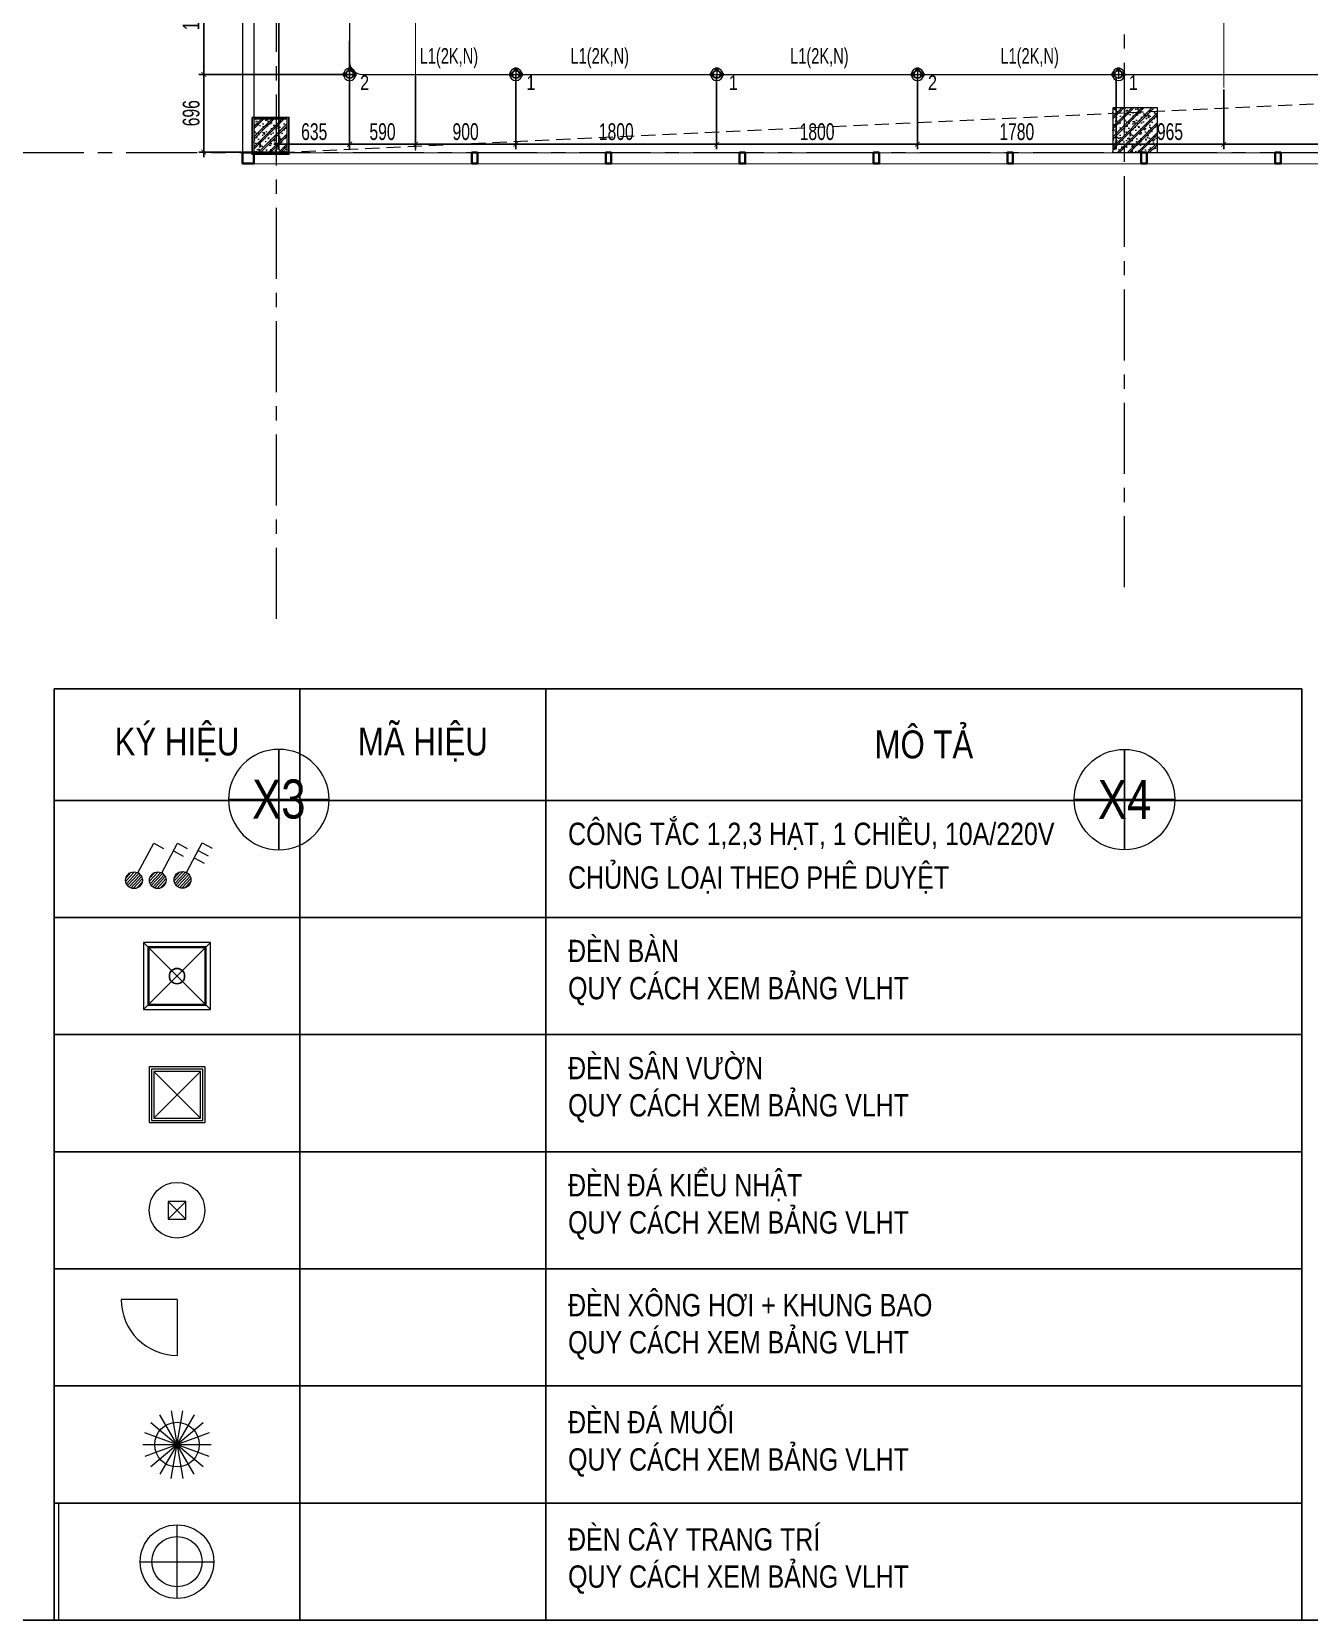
# Model space of a CAD drawing. Header units: millimetres. Extents: x -343543 to 400519, y -115663 to 104219.
# Drawn here: x -84261 to -72811, y -63156 to -48918 of the extents above; entities that cross this region are included whole.
import ezdxf
from ezdxf.enums import TextEntityAlignment as Align
from ezdxf.xclip import XClip

# ---------------------------------------------------------------- set-up
doc = ezdxf.new("R2010")
doc.units = ezdxf.units.MM
doc.header["$XCLIPFRAME"] = 0
for name, pattern in [("$0$02'TUONG Xay$0$HIDDEN", [0.375, 0.25, -0.125]), ('XREF MAT BANG TUONG XAY$0$01.Xref _MB T2-Mai$0$$0$HIDDEN', [9.525, 6.35, -3.175]), ('XREF MAT BANG TUONG XAY$0$CENTER', [50.8, 31.75, -6.35, 6.35, -6.35])]:
    doc.linetypes.add(name, pattern=pattern)
doc.layers.get('0').update_dxf_attribs({"color": 231, "lineweight": 0})
doc.layers.get('DefPoints').update_dxf_attribs({"color": 191})
for name, color, linetype in [('0-----E-Lighting', 2, 'Continuous'), ('A-TEXT', 255, 'Continuous'), ('INNO-GIOTHAI', 20, 'Continuous'), ('XREF MAT BANG TUONG XAY$0$A-FNSH', 8, 'Continuous'), ('ống ghen', 6, 'Continuous')]:
    doc.layers.add(name, color=color, linetype=linetype)
for name, color, linetype, lineweight in [('03. Xref_KyHieuChieuSang$0$1-INNO-E-Lighting', 3, 'Continuous', 5), ('A-PATT', 252, 'Continuous', 9), ('A-SYMBOLS', 10, 'Continuous', 13), ('fix lighting', 2, 'Continuous', 5), ('ICC-Text', 3, 'Continuous', 25), ('SME-E-COND-LTG', 51, 'Continuous', 18), ('SME-E-LTG-DIM', 55, 'Continuous', 18), ('SME-E-LTG-NOTE', 54, 'Continuous', 18), ('TEXT DIEN', 3, 'Continuous', 18), ('XREF MAT BANG TUONG XAY$0$00.xref_IKIGAI_Truc$0$A-SYMBOLS', 8, 'Continuous', 13), ('XREF MAT BANG TUONG XAY$0$01.Xref _MB T2-Mai$0$$0$A-DOOR', 8, 'Continuous', 9), ('XREF MAT BANG TUONG XAY$0$01.Xref _MB T2-Mai$0$$0$A-HIDD', 8, 'XREF MAT BANG TUONG XAY$0$01.Xref _MB T2-Mai$0$$0$HIDDEN', 9), ('XREF MAT BANG TUONG XAY$0$01.Xref _MB T2-Mai$0$$0$A-WALL', 8, 'Continuous', 35), ('XREF MAT BANG TUONG XAY$0$A-GRID', 8, 'XREF MAT BANG TUONG XAY$0$CENTER', 15), ('XREF MAT BANG TUONG XAY$0$xref_IKIGAI_Cot$0$A-FNSH', 8, 'Continuous', 9), ('XREF MAT BANG TUONG XAY$0$xref_IKIGAI_Cot$0$A-PATT', 8, 'Continuous', 5)]:
    doc.layers.add(name, color=color, linetype=linetype, lineweight=lineweight)
doc.layers.add('fix lightting red', color=1, linetype='Continuous', lineweight=5, true_color=0xff0000)
doc.styles.add('Arial', font='arial.ttf', dxfattribs={"width": 0.8})
doc.styles.add('ROMANS1', font='vntimeh.shx', dxfattribs={"width": 0.8, "bigfont": 'bigfont.shx'})
doc.styles.add('SM-DIMTEXT', font='SME.shx', dxfattribs={"width": 0.7})
doc.styles.add('SME-TEXT', font='sme.shx', dxfattribs={"width": 0.7})
doc.styles.add('VTK_Arial', font='arial.ttf', dxfattribs={"width": 0.8})
doc.styles.add('XREF MAT BANG TUONG XAY$0$00.xref_IKIGAI_Truc$0$VTK_Arial_3.5 mm', font='arial.ttf', dxfattribs={"width": 0.8, "height": 3.5})
doc.dimstyles.new('SDIM-75', dxfattribs={"dimscale": 75, "dimtxt": 2, "dimasz": 0.6, "dimexe": 0.6, "dimexo": 0.2, "dimgap": 0.5, "dimtad": 1, "dimdec": 0, "dimzin": 12, "dimtxsty": 'SM-DIMTEXT', "dimblk": 'ARCHTICK', "dimcen": 0.12, "dimdle": 0.6, "dimclrd": 7, "dimclre": 8, "dimadec": 0, "dimazin": 3, "dimtfac": 2, "dimtdec": 0, "dimtix": 1, "dimtmove": 1, "dimatfit": 3, "dimfxl": 1, "dimtzin": 0, "dimarcsym": 1})

# ---------------------------------------------------------------- blocks, each defined once
blk = doc.blocks.new('*U131')
at = {"color": 8}
blk.add_circle((0, 0), 4.5, dxfattribs=at)
at = {"layer": 'DefPoints', "color": 8}
for p, q in [((0, 4.5), (0, -4.5)), ((-4.5, 0), (4.5, 0))]:
    blk.add_line(p, q, dxfattribs=at)
at = {"color": 8, "style": 'XREF MAT BANG TUONG XAY$0$00.xref_IKIGAI_Truc$0$VTK_Arial_3.5 mm', "width": 0.8}
blk.add_attdef('X12', text='', height=3.5, dxfattribs=at).set_placement((0, 0), align=Align.MIDDLE_CENTER)
blk = doc.blocks.new('XREF MAT BANG TUONG XAY$0$xref_IKIGAI_Cot')
at = {"layer": 'XREF MAT BANG TUONG XAY$0$xref_IKIGAI_Cot$0$A-PATT'}
h = blk.add_hatch(dxfattribs=at)
h.set_pattern_fill('BT-01', color=8, scale=15, pattern_type=2)
h.set_pattern_definition([(50, (16275, -49820), (107.59, -9.413), [11.25, -123.75]), (355, (16275, -49820), (-20.813, 112.83), [9, -99]), (100.45, (16283.97, -49820.78), (86.776, 103.416), [9.56, -105.17]), (46.184, (16275, -49790), (160.086, -24.83), [16.875, -185.625]), (96.636, (16288.34, -49792.07), (140.2, 146.12), [14.34, -157.757]), (351.184, (16275, -49790), (140.2, 146.12), [13.5, -148.5]), (21, (16290, -49797.5), (89.536, -60.393), [11.25, -123.75]), (326, (16290, -49797.5), (36.497, 108.773), [9, -99]), (71.45, (16297.46, -49802.53), (126.033, 48.38), [9.56, -105.17]), (37.5, (16275, -49819.998), (1.824, 49.934), [0, -97.8, 0, -100.5, 0, -99.375]), (7.5, (16275, -49820), (39.46, 59.162), [0, -57.3, 0, -95.55, 0, -37.875]), (327.5, (16241.55, -49819.998), (80.0734, -3.383), [0, -37.5, 0, -117, 0, -155.25]), (317.5, (16226.55, -49820), (87.478, 15.016), [0, -48.75, 0, -77.7, 0, -110.25]), (45, (16275, -49820), (-45.078, 45.078), []), (45, (16275, -49801.62), (-45.078, 45.078), [])])
h.paths.add_polyline_path([(16095, -50000), (16495, -50000), (16495, -49600), (16095, -49600)])
h = blk.add_hatch(dxfattribs=at)
h.set_pattern_fill('BT-01', color=8, scale=15, pattern_type=2)
h.set_pattern_definition([(50, (8475, -49920), (107.59, -9.413), [11.25, -123.75]), (355, (8475, -49920), (-20.813, 112.83), [9, -99]), (100.45, (8483.97, -49920.78), (86.776, 103.416), [9.56, -105.17]), (46.184, (8475, -49890), (160.086, -24.83), [16.875, -185.625]), (96.636, (8488.34, -49892.07), (140.2, 146.12), [14.34, -157.757]), (351.184, (8475, -49890), (140.2, 146.12), [13.5, -148.5]), (21, (8490, -49897.5), (89.536, -60.393), [11.25, -123.75]), (326, (8490, -49897.5), (36.497, 108.773), [9, -99]), (71.45, (8497.46, -49902.53), (126.033, 48.38), [9.56, -105.17]), (37.5, (8475, -49919.998), (1.824, 49.934), [0, -97.8, 0, -100.5, 0, -99.375]), (7.5, (8475, -49920), (39.46, 59.162), [0, -57.3, 0, -95.55, 0, -37.875]), (327.5, (8441.55, -49919.998), (80.0734, -3.383), [0, -37.5, 0, -117, 0, -155.25]), (317.5, (8426.55, -49920), (87.478, 15.016), [0, -48.75, 0, -77.7, 0, -110.25]), (45, (8475, -49920), (-45.078, 45.078), []), (45, (8475, -49901.62), (-45.078, 45.078), [])])
h.paths.add_polyline_path([(8395, -50000), (8695, -50000), (8695, -49700), (8395, -49700)])
at = {"layer": 'XREF MAT BANG TUONG XAY$0$A-GRID', "color": 8, "ltscale": 20}
for points in [[(8600, -54179.1), (8600, -27075.6)], [(16200, -53895), (16200, -27358.3)], [(-2907.5, -50000), (42750, -50000)]]:
    blk.add_lwpolyline(points, dxfattribs=at)
at = {"layer": 'XREF MAT BANG TUONG XAY$0$xref_IKIGAI_Cot$0$A-FNSH', "color": 8}
blk.add_lwpolyline([(16095, -50000), (16495, -50000), (16495, -49600), (16095, -49600)], close=True, dxfattribs=at)
at = {"layer": 'XREF MAT BANG TUONG XAY$0$xref_IKIGAI_Cot$0$A-FNSH', "color": 8, "elevation": 0}
blk.add_lwpolyline([(8395, -50000), (8695, -50000), (8695, -49700), (8395, -49700)], close=True, dxfattribs=at)
at = {"layer": 'XREF MAT BANG TUONG XAY$0$00.xref_IKIGAI_Truc$0$A-SYMBOLS', "color": 8}
ref = blk.add_blockref('*U131', (8620.2, -55800), dxfattribs=dict(at, xscale=-100, yscale=100, zscale=100, rotation=180))
ref.add_attrib('X12', 'X3', dxfattribs={"layer": '0', "height": 350, "style": 'XREF MAT BANG TUONG XAY$0$00.xref_IKIGAI_Truc$0$VTK_Arial_3.5 mm', "width": 0.8}).set_placement((8620.2, -55795.2), align=Align.MIDDLE_CENTER)
ref = blk.add_blockref('*U131', (16200, -55800), dxfattribs=dict(at, xscale=100, yscale=100, zscale=100))
ref.add_attrib('X12', 'X4', dxfattribs={"layer": '0', "height": 350, "style": 'XREF MAT BANG TUONG XAY$0$00.xref_IKIGAI_Truc$0$VTK_Arial_3.5 mm', "width": 0.8}).set_placement((16200, -55800), align=Align.MIDDLE_CENTER)
blk = doc.blocks.new('01.Xref _MB T1')
at = {"color": 8}
blk.add_lwpolyline([(-4979.15314, -63156.18578), (44420.84686, -63156.18578), (44420.84686, -23156.18578), (-4979.15314, -23156.18578)], close=True, dxfattribs=at)
at = {"layer": 'XREF MAT BANG TUONG XAY$0$01.Xref _MB T2-Mai$0$$0$A-DOOR', "color": 8, "transparency": 33554687}
for points in [[(8295.01198, -48650.00008), (8295.00891, -50103.00029), (19999.98966, -50099.99992)], [(8395.00918, -48699.99987), (8395.00891, -50003.00029), (19999.98966, -49999.99992)]]:
    blk.add_lwpolyline(points, dxfattribs=at)
at = {"layer": 'XREF MAT BANG TUONG XAY$0$01.Xref _MB T2-Mai$0$$0$A-HIDD', "color": 8, "ltscale": 20}
blk.add_lwpolyline([(8633.32078, -49999.99995), (28100.18118, -49083.66006), (31366.67167, -46045.00084)], dxfattribs=at)
at = {"layer": 'XREF MAT BANG TUONG XAY$0$01.Xref _MB T2-Mai$0$$0$A-WALL', "color": 8}
for points in [[(8395.00891, -49999.99995), (8295.00891, -49999.99995), (8295.00891, -50099.99995), (8395.00891, -50099.99995)], [(10349.98966, -50099.99993), (10349.98966, -49999.99993), (10399.98966, -49999.99993), (10399.98966, -50099.99993)], [(11549.98966, -50099.99993), (11549.98966, -49999.99993), (11599.98966, -49999.99993), (11599.98966, -50099.99993)], [(12749.98966, -50099.99993), (12749.98966, -49999.99993), (12799.98966, -49999.99993), (12799.98966, -50099.99993)], [(13949.98966, -50099.99993), (13949.98966, -49999.99993), (13999.98966, -49999.99993), (13999.98966, -50099.99993)], [(15149.98966, -50099.99993), (15149.98966, -49999.99993), (15199.98966, -49999.99993), (15199.98966, -50099.99993)], [(16349.98966, -50099.99993), (16349.98966, -49999.99993), (16399.98966, -49999.99993), (16399.98966, -50099.99993)], [(17549.98966, -50099.99993), (17549.98966, -49999.99993), (17599.98966, -49999.99993), (17599.98966, -50099.99993)]]:
    blk.add_lwpolyline(points, close=True, dxfattribs=at)
at = {"layer": 'XREF MAT BANG TUONG XAY$0$A-FNSH', "color": 8}
blk.add_lwpolyline([(8380.00898, -49684.99757), (8709.99073, -49684.99757), (8709.99073, -50014.99757), (8380.00898, -50014.99757)], close=True, dxfattribs=at)
at = {"color": 8}
ref = blk.add_blockref('XREF MAT BANG TUONG XAY$0$xref_IKIGAI_Cot', (-0.00927, -0.00001), dxfattribs=at)
XClip(ref).set_block_clipping_path([(-5181.1494167775, -58156.1251844964), (44638.3275875031, -24933.2650512661)])
blk = doc.blocks.new('A$C1bd1283e')
at = {"color": 0, "linetype": 'ByBlock'}
for p, q in [((-11.7, -11.7), (11.7, 11.7)), ((-11.7, 11.7), (11.7, -11.7))]:
    blk.add_line(p, q, dxfattribs=at)
for radius, start, end in [(27.5, 135, 315), (27.5, 315, 135), (16.5, 135, 315), (16.5, 315, 135)]:
    blk.add_arc((0, 0), radius, start, end, dxfattribs=at)
blk = doc.blocks.new('A$C0707c3b3')
at = {"layer": 'fix lighting', "linetype": "$0$02'TUONG Xay$0$HIDDEN", "ltscale": 500, "const_width": 10}
for points in [[(-21610, -9465), (-21610, -19235)], [(-14365, -10030), (-14365, -18670)]]:
    blk.add_lwpolyline(points, dxfattribs=at)
at = {"layer": 'fix lighting', "xscale": 2, "yscale": 2, "zscale": 2, "rotation": 315}
for p in [(-22200, -18550), (-20710, -18550), (-18910, -18550), (-17110, -18550), (-15310, -18550)]:
    blk.add_blockref('A$C1bd1283e', p, dxfattribs=at)
blk = doc.blocks.new('LT12')
for points in [[(0, -110), (0, 110)], [(-110, 0), (110, 0)]]:
    blk.add_lwpolyline(points)
blk.add_circle((0, 0), 110)
at = {"layer": 'A-PATT'}
blk.add_circle((0, 0), 75, dxfattribs=at)
blk = doc.blocks.new('LT7')
blk.add_lwpolyline([(-40, -40), (40, -40), (40, 40), (-40, 40)], close=True)
for points in [[(40, 40), (-40, -40)], [(-40, 40), (40, -40)]]:
    blk.add_lwpolyline(points)
blk.add_circle((0, 0), 125)
blk = doc.blocks.new('LT5')
blk.add_lwpolyline([(-147, -147), (147, -147), (147, 147), (-147, 147)], close=True)
blk.add_lwpolyline([(-147, 147), (147, -147), (147, 147), (-147, -147)])
at = {"layer": 'A-PATT'}
for points in [[(-175, -175), (175, -175), (175, 175), (-175, 175)], [(-152, -152), (152, -152), (152, 152), (-152, 152)]]:
    blk.add_lwpolyline(points, close=True, dxfattribs=at)
for points in [[(-175, 175), (-147, 147)], [(147, 147), (175, 175)], [(-147, -147), (-175, -175)], [(147, -147), (175, -175)]]:
    blk.add_lwpolyline(points, dxfattribs=at)
at = {"layer": 'A-TEXT'}
blk.add_circle((0, 0), 40, dxfattribs=at)
blk = doc.blocks.new('LT6')
blk.add_lwpolyline([(-105, -105), (105, -105), (105, 105), (-105, 105)], close=True)
blk.add_lwpolyline([(-105, 105), (105, -105), (105, 105), (-105, -105)])
at = {"layer": 'A-PATT'}
for points in [[(-125, -125), (125, -125), (125, 125), (-125, 125)], [(-115, -115), (115, -115), (115, 115), (-115, 115)]]:
    blk.add_lwpolyline(points, close=True, dxfattribs=at)
blk = doc.blocks.new('*U70')
blk.add_line((0, 0), (306.9, 0))
blk = doc.blocks.new('*U71')
at = {"color": 0, "linetype": 'ByBlock', "lineweight": -2, "transparency": 16777216}
for p, rotation in [((18705, 12728.3), 80), ((18705, 13030.5), 279.9999999999999), ((18614.1, 12780.8), 39.99999999999999), ((18614.1, 12978), 320), ((18808.3, 12746.5), 119.9999999999999), ((18808.3, 13012.3), 239.9999999999999), ((18875.8, 12826.9), 160), ((18875.8, 12931.9), 199.9999999999999)]:
    blk.add_blockref('*U70', p, dxfattribs=dict(at, rotation=rotation))
blk.add_blockref('*U70', (18578.2, 12879.4), dxfattribs=at)
blk = doc.blocks.new('LT11')
blk.add_circle((0.1, -0.8), 100)
blk.add_blockref('*U71', (-18731.5, -12880.2))
blk = doc.blocks.new('LT10')
for points in [[(0, 0), (-250, 0)], [(0, 0), (0, -250)]]:
    blk.add_lwpolyline(points)
blk.add_arc((0, 0), 250, 180, 270)
blk = doc.blocks.new('*X86')
at = {"color": 0}
for p, q in [((10925, 54068), (11007, 54150)), ((10928, 54097), (10978, 54147)), ((10931, 54046), (11029, 54144)), ((10940, 54030), (11045, 54135)), ((10953, 54016), (11059, 54122)), ((10970, 54006), (11069, 54105)), ((10991, 54001), (11074, 54084)), ((11019, 54003), (11072, 54056))]:
    blk.add_line(p, q, dxfattribs=at)
blk = doc.blocks.new('*U87')
at = {"layer": '03. Xref_KyHieuChieuSang$0$1-INNO-E-Lighting', "color": 2}
for p, q in [((36, 62), (180, 312)), ((180, 312), (263, 264))]:
    blk.add_line(p, q, dxfattribs=at)
blk.add_circle((0, 0), 72, dxfattribs=at)
at = {"layer": '03. Xref_KyHieuChieuSang$0$1-INNO-E-Lighting', "color": 2, "xscale": 0.9600000000064028, "yscale": 0.9600000000064028, "zscale": 0.9600000000064028}
blk.add_blockref('*X86', (-10560, -51912), dxfattribs=at)
blk = doc.blocks.new('*U88')
at = {"layer": '03. Xref_KyHieuChieuSang$0$1-INNO-E-Lighting', "color": 2}
for p, q in [((36, 62), (180, 312)), ((180, 312), (263, 264)), ((144, 249), (227, 201))]:
    blk.add_line(p, q, dxfattribs=at)
blk.add_circle((0, 0), 72, dxfattribs=at)
at = {"layer": '03. Xref_KyHieuChieuSang$0$1-INNO-E-Lighting', "color": 2, "xscale": 0.9600000000064028, "yscale": 0.9600000000064028, "zscale": 0.9600000000064028}
blk.add_blockref('*X86', (-10560, -51912), dxfattribs=at)
blk = doc.blocks.new('*X84')
at = {"color": 0}
for p, q in [((10925, 54068), (11007, 54150)), ((10928, 54097), (10978, 54147)), ((10931, 54046), (11029, 54144)), ((10940, 54030), (11045, 54135)), ((10953, 54016), (11059, 54122)), ((10970, 54006), (11069, 54105)), ((10991, 54001), (11074, 54084)), ((11019, 54003), (11072, 54056))]:
    blk.add_line(p, q, dxfattribs=at)
blk = doc.blocks.new('*U89')
at = {"layer": '03. Xref_KyHieuChieuSang$0$1-INNO-E-Lighting', "color": 2}
for p, q in [((36, 62), (180, 312)), ((180, 312), (263, 264)), ((108, 187), (191, 139)), ((144, 249), (227, 201))]:
    blk.add_line(p, q, dxfattribs=at)
blk.add_circle((0, 0), 72, dxfattribs=at)
at = {"layer": '03. Xref_KyHieuChieuSang$0$1-INNO-E-Lighting', "color": 2, "xscale": 0.9600000000064028, "yscale": 0.9600000000064028, "zscale": 0.9600000000064028}
blk.add_blockref('*X84', (-10560, -51912), dxfattribs=at)
blk = doc.blocks.new('c3-20')
at = {"layer": 'ống ghen', "ltscale": 30}
for points in [[(5338941, -3869094), (5338919, -3869094), (5338919, -3869114), (5338941, -3869114)], [(5338940, -3869103), (5338928, -3869103), (5338928, -3869105), (5338940, -3869105)], [(5338985, -3869071), (5338985, -3869048), (5338965, -3869048), (5338965, -3869071)], [(5338975, -3869069), (5338975, -3869057), (5338974, -3869057), (5338974, -3869069)], [(5339008, -3869094), (5339031, -3869094), (5339031, -3869114), (5339008, -3869114)], [(5339010, -3869103), (5339022, -3869103), (5339022, -3869105), (5339010, -3869105)]]:
    blk.add_lwpolyline(points, close=True, dxfattribs=at)
for points in [[(5338943, -3869089), (5338925, -3869094)], [(5338943, -3869119), (5338925, -3869114)], [(5338960, -3869072), (5338965, -3869054)], [(5338989, -3869072), (5338985, -3869054)], [(5339006, -3869089), (5339025, -3869094)], [(5339006, -3869119), (5339025, -3869114)]]:
    blk.add_lwpolyline(points, dxfattribs=at)
blk.add_circle((5338975, -3869104), 35, dxfattribs=at)
at = {"layer": 'TEXT DIEN', "ltscale": 30, "style": 'ROMANS1'}
blk.add_text('D20', height=15, dxfattribs=at).set_placement((5338955, -3869111))
blk = doc.blocks.new('_ArchTick')
at = {"color": 0, "linetype": 'ByBlock', "const_width": 0.15}
blk.add_lwpolyline([(-0.5, -0.5), (0.5, 0.5)], dxfattribs=at)
blk = doc.blocks.new('*D1641')
at = {"layer": 'DefPoints', "color": 0, "linetype": 'Continuous', "ltscale": 1000, "transparency": 16777216}
for p in [(-82719, -49300), (-81412, -49300), (-81957, -49996)]:
    blk.add_point(p, dxfattribs=at)
at = {"layer": 'SME-E-LTG-DIM', "color": 7, "linetype": 'Continuous', "lineweight": -2, "ltscale": 1000, "transparency": 16777216}
blk.add_line((-82719, -50041), (-82719, -49255), dxfattribs=at)
at = {"layer": 'SME-E-LTG-DIM', "color": 8, "linetype": 'Continuous', "lineweight": -2, "ltscale": 1000, "transparency": 16777216}
for p, q in [((-81427, -49300), (-82764, -49300)), ((-81972, -49996), (-82764, -49996))]:
    blk.add_line(p, q, dxfattribs=at)
at = {"layer": 'SME-E-LTG-DIM', "color": 7, "linetype": 'Continuous', "lineweight": -2, "ltscale": 1000, "transparency": 16777216, "xscale": 45, "yscale": 45, "zscale": 45}
for p, rotation in [((-82719, -49300), 90), ((-82719, -49996), 270)]:
    blk.add_blockref('_ArchTick', p, dxfattribs=dict(at, rotation=rotation))
at = {"layer": 'SME-E-LTG-DIM', "color": 0, "linetype": 'Continuous', "ltscale": 1000, "transparency": 16777216, "insert": (-82832, -49648), "char_height": 150, "attachment_point": 5, "rotation": 90, "style": 'SM-DIMTEXT'}
blk.add_mtext('696', dxfattribs=at)
blk = doc.blocks.new('*D1642')
at = {"layer": 'DefPoints', "color": 0, "linetype": 'Continuous', "ltscale": 1000, "transparency": 16777216}
for p in [(-82719, -48195), (-80822, -48195), (-81412, -49300)]:
    blk.add_point(p, dxfattribs=at)
at = {"layer": 'SME-E-LTG-DIM', "color": 8, "linetype": 'Continuous', "lineweight": -2, "ltscale": 1000, "transparency": 16777216}
for p, q in [((-80837, -48195), (-82764, -48195)), ((-81427, -49300), (-82764, -49300))]:
    blk.add_line(p, q, dxfattribs=at)
at = {"layer": 'SME-E-LTG-DIM', "color": 7, "linetype": 'Continuous', "lineweight": -2, "ltscale": 1000, "transparency": 16777216}
blk.add_line((-82719, -49345), (-82719, -48150), dxfattribs=at)
at = {"layer": 'SME-E-LTG-DIM', "color": 7, "linetype": 'Continuous', "lineweight": -2, "ltscale": 1000, "transparency": 16777216, "xscale": 45, "yscale": 45, "zscale": 45}
for p, rotation in [((-82719, -48195), 90), ((-82719, -49300), 270)]:
    blk.add_blockref('_ArchTick', p, dxfattribs=dict(at, rotation=rotation))
at = {"layer": 'SME-E-LTG-DIM', "color": 0, "linetype": 'Continuous', "ltscale": 1000, "transparency": 16777216, "insert": (-82832, -48747), "char_height": 150, "attachment_point": 5, "rotation": 90, "style": 'SM-DIMTEXT'}
blk.add_mtext('1105', dxfattribs=at)
blk = doc.blocks.new('*D1727')
at = {"layer": 'DefPoints', "color": 0, "linetype": 'Continuous', "ltscale": 1000, "transparency": 16777216}
for p in [(-82047, -48715), (-81412, -48983), (-81412, -49926)]:
    blk.add_point(p, dxfattribs=at)
at = {"layer": 'SME-E-LTG-DIM', "color": 8, "linetype": 'Continuous', "lineweight": -2, "ltscale": 1000, "transparency": 16777216}
for p, q in [((-82047, -48730), (-82047, -49971)), ((-81412, -48998), (-81412, -49971))]:
    blk.add_line(p, q, dxfattribs=at)
at = {"layer": 'SME-E-LTG-DIM', "color": 7, "linetype": 'Continuous', "lineweight": -2, "ltscale": 1000, "transparency": 16777216}
blk.add_line((-82092, -49926), (-81367, -49926), dxfattribs=at)
at = {"layer": 'SME-E-LTG-DIM', "color": 7, "linetype": 'Continuous', "lineweight": -2, "ltscale": 1000, "transparency": 16777216, "xscale": 45, "yscale": 45, "zscale": 45, "rotation": 180}
blk.add_blockref('_ArchTick', (-82047, -49926), dxfattribs=at)
at = {"layer": 'SME-E-LTG-DIM', "color": 7, "linetype": 'Continuous', "lineweight": -2, "ltscale": 1000, "transparency": 16777216, "xscale": 45, "yscale": 45, "zscale": 45}
blk.add_blockref('_ArchTick', (-81412, -49926), dxfattribs=at)
at = {"layer": 'SME-E-LTG-DIM', "color": 0, "linetype": 'Continuous', "ltscale": 1000, "transparency": 16777216, "insert": (-81729, -49814), "char_height": 150, "attachment_point": 5, "style": 'SM-DIMTEXT'}
blk.add_mtext('635', dxfattribs=at)
blk = doc.blocks.new('*D1728')
at = {"layer": 'DefPoints', "color": 0, "linetype": 'Continuous', "ltscale": 1000, "transparency": 16777216}
for p in [(-81412, -48983), (-80822, -49300), (-80822, -49926)]:
    blk.add_point(p, dxfattribs=at)
at = {"layer": 'SME-E-LTG-DIM', "color": 8, "linetype": 'Continuous', "lineweight": -2, "ltscale": 1000, "transparency": 16777216}
for p, q in [((-81412, -48998), (-81412, -49971)), ((-80822, -49315), (-80822, -49971))]:
    blk.add_line(p, q, dxfattribs=at)
at = {"layer": 'SME-E-LTG-DIM', "color": 7, "linetype": 'Continuous', "lineweight": -2, "ltscale": 1000, "transparency": 16777216}
blk.add_line((-81457, -49926), (-80777, -49926), dxfattribs=at)
at = {"layer": 'SME-E-LTG-DIM', "color": 7, "linetype": 'Continuous', "lineweight": -2, "ltscale": 1000, "transparency": 16777216, "xscale": 45, "yscale": 45, "zscale": 45, "rotation": 180}
blk.add_blockref('_ArchTick', (-81412, -49926), dxfattribs=at)
at = {"layer": 'SME-E-LTG-DIM', "color": 7, "linetype": 'Continuous', "lineweight": -2, "ltscale": 1000, "transparency": 16777216, "xscale": 45, "yscale": 45, "zscale": 45}
blk.add_blockref('_ArchTick', (-80822, -49926), dxfattribs=at)
at = {"layer": 'SME-E-LTG-DIM', "color": 0, "linetype": 'Continuous', "ltscale": 1000, "transparency": 16777216, "insert": (-81117, -49814), "char_height": 150, "attachment_point": 5, "style": 'SM-DIMTEXT'}
blk.add_mtext('590', dxfattribs=at)
blk = doc.blocks.new('*D1729')
at = {"layer": 'DefPoints', "color": 0, "linetype": 'Continuous', "ltscale": 1000, "transparency": 16777216}
for p in [(-80822, -49300), (-79922, -49300), (-79922, -49926)]:
    blk.add_point(p, dxfattribs=at)
at = {"layer": 'SME-E-LTG-DIM', "color": 8, "linetype": 'Continuous', "lineweight": -2, "ltscale": 1000, "transparency": 16777216}
for p, q in [((-80822, -49315), (-80822, -49971)), ((-79922, -49315), (-79922, -49971))]:
    blk.add_line(p, q, dxfattribs=at)
at = {"layer": 'SME-E-LTG-DIM', "color": 7, "linetype": 'Continuous', "lineweight": -2, "ltscale": 1000, "transparency": 16777216}
blk.add_line((-80867, -49926), (-79877, -49926), dxfattribs=at)
at = {"layer": 'SME-E-LTG-DIM', "color": 7, "linetype": 'Continuous', "lineweight": -2, "ltscale": 1000, "transparency": 16777216, "xscale": 45, "yscale": 45, "zscale": 45, "rotation": 180}
blk.add_blockref('_ArchTick', (-80822, -49926), dxfattribs=at)
at = {"layer": 'SME-E-LTG-DIM', "color": 7, "linetype": 'Continuous', "lineweight": -2, "ltscale": 1000, "transparency": 16777216, "xscale": 45, "yscale": 45, "zscale": 45}
blk.add_blockref('_ArchTick', (-79922, -49926), dxfattribs=at)
at = {"layer": 'SME-E-LTG-DIM', "color": 0, "linetype": 'Continuous', "ltscale": 1000, "transparency": 16777216, "insert": (-80372, -49814), "char_height": 150, "attachment_point": 5, "style": 'SM-DIMTEXT'}
blk.add_mtext('900', dxfattribs=at)
blk = doc.blocks.new('*D1730')
at = {"layer": 'DefPoints', "color": 0, "linetype": 'Continuous', "ltscale": 1000, "transparency": 16777216}
for p in [(-79922, -49300), (-78122, -49300), (-78122, -49926)]:
    blk.add_point(p, dxfattribs=at)
at = {"layer": 'SME-E-LTG-DIM', "color": 8, "linetype": 'Continuous', "lineweight": -2, "ltscale": 1000, "transparency": 16777216}
for p, q in [((-79922, -49315), (-79922, -49971)), ((-78122, -49315), (-78122, -49971))]:
    blk.add_line(p, q, dxfattribs=at)
at = {"layer": 'SME-E-LTG-DIM', "color": 7, "linetype": 'Continuous', "lineweight": -2, "ltscale": 1000, "transparency": 16777216}
blk.add_line((-79967, -49926), (-78077, -49926), dxfattribs=at)
at = {"layer": 'SME-E-LTG-DIM', "color": 7, "linetype": 'Continuous', "lineweight": -2, "ltscale": 1000, "transparency": 16777216, "xscale": 45, "yscale": 45, "zscale": 45, "rotation": 180}
blk.add_blockref('_ArchTick', (-79922, -49926), dxfattribs=at)
at = {"layer": 'SME-E-LTG-DIM', "color": 7, "linetype": 'Continuous', "lineweight": -2, "ltscale": 1000, "transparency": 16777216, "xscale": 45, "yscale": 45, "zscale": 45}
blk.add_blockref('_ArchTick', (-78122, -49926), dxfattribs=at)
at = {"layer": 'SME-E-LTG-DIM', "color": 0, "linetype": 'Continuous', "ltscale": 1000, "transparency": 16777216, "insert": (-79022, -49814), "char_height": 150, "attachment_point": 5, "style": 'SM-DIMTEXT'}
blk.add_mtext('1800', dxfattribs=at)
blk = doc.blocks.new('*D1731')
at = {"layer": 'DefPoints', "color": 0, "linetype": 'Continuous', "ltscale": 1000, "transparency": 16777216}
for p in [(-78122, -49300), (-76322, -49300), (-76322, -49926)]:
    blk.add_point(p, dxfattribs=at)
at = {"layer": 'SME-E-LTG-DIM', "color": 8, "linetype": 'Continuous', "lineweight": -2, "ltscale": 1000, "transparency": 16777216}
for p, q in [((-78122, -49315), (-78122, -49971)), ((-76322, -49315), (-76322, -49971))]:
    blk.add_line(p, q, dxfattribs=at)
at = {"layer": 'SME-E-LTG-DIM', "color": 7, "linetype": 'Continuous', "lineweight": -2, "ltscale": 1000, "transparency": 16777216}
blk.add_line((-78167, -49926), (-76277, -49926), dxfattribs=at)
at = {"layer": 'SME-E-LTG-DIM', "color": 7, "linetype": 'Continuous', "lineweight": -2, "ltscale": 1000, "transparency": 16777216, "xscale": 45, "yscale": 45, "zscale": 45, "rotation": 180}
blk.add_blockref('_ArchTick', (-78122, -49926), dxfattribs=at)
at = {"layer": 'SME-E-LTG-DIM', "color": 7, "linetype": 'Continuous', "lineweight": -2, "ltscale": 1000, "transparency": 16777216, "xscale": 45, "yscale": 45, "zscale": 45}
blk.add_blockref('_ArchTick', (-76322, -49926), dxfattribs=at)
at = {"layer": 'SME-E-LTG-DIM', "color": 0, "linetype": 'Continuous', "ltscale": 1000, "transparency": 16777216, "insert": (-77222, -49814), "char_height": 150, "attachment_point": 5, "style": 'SM-DIMTEXT'}
blk.add_mtext('1800', dxfattribs=at)
blk = doc.blocks.new('*D1732')
at = {"layer": 'DefPoints', "color": 0, "linetype": 'Continuous', "ltscale": 1000, "transparency": 16777216}
for p in [(-76322, -49300), (-74542, -49307), (-74542, -49926)]:
    blk.add_point(p, dxfattribs=at)
at = {"layer": 'SME-E-LTG-DIM', "color": 8, "linetype": 'Continuous', "lineweight": -2, "ltscale": 1000, "transparency": 16777216}
for p, q in [((-76322, -49315), (-76322, -49971)), ((-74542, -49322), (-74542, -49971))]:
    blk.add_line(p, q, dxfattribs=at)
at = {"layer": 'SME-E-LTG-DIM', "color": 7, "linetype": 'Continuous', "lineweight": -2, "ltscale": 1000, "transparency": 16777216}
blk.add_line((-76367, -49926), (-74497, -49926), dxfattribs=at)
at = {"layer": 'SME-E-LTG-DIM', "color": 7, "linetype": 'Continuous', "lineweight": -2, "ltscale": 1000, "transparency": 16777216, "xscale": 45, "yscale": 45, "zscale": 45, "rotation": 180}
blk.add_blockref('_ArchTick', (-76322, -49926), dxfattribs=at)
at = {"layer": 'SME-E-LTG-DIM', "color": 7, "linetype": 'Continuous', "lineweight": -2, "ltscale": 1000, "transparency": 16777216, "xscale": 45, "yscale": 45, "zscale": 45}
blk.add_blockref('_ArchTick', (-74542, -49926), dxfattribs=at)
at = {"layer": 'SME-E-LTG-DIM', "color": 0, "linetype": 'Continuous', "ltscale": 1000, "transparency": 16777216, "insert": (-75432, -49814), "char_height": 150, "attachment_point": 5, "style": 'SM-DIMTEXT'}
blk.add_mtext('1780', dxfattribs=at)
blk = doc.blocks.new('*D1733')
at = {"layer": 'DefPoints', "color": 0, "linetype": 'Continuous', "ltscale": 1000, "transparency": 16777216}
for p in [(-74542, -49307), (-73577, -49420), (-73577, -49926)]:
    blk.add_point(p, dxfattribs=at)
at = {"layer": 'SME-E-LTG-DIM', "color": 8, "linetype": 'Continuous', "lineweight": -2, "ltscale": 1000, "transparency": 16777216}
for p, q in [((-74542, -49322), (-74542, -49971)), ((-73577, -49435), (-73577, -49971))]:
    blk.add_line(p, q, dxfattribs=at)
at = {"layer": 'SME-E-LTG-DIM', "color": 7, "linetype": 'Continuous', "lineweight": -2, "ltscale": 1000, "transparency": 16777216}
blk.add_line((-74587, -49926), (-73532, -49926), dxfattribs=at)
at = {"layer": 'SME-E-LTG-DIM', "color": 7, "linetype": 'Continuous', "lineweight": -2, "ltscale": 1000, "transparency": 16777216, "xscale": 45, "yscale": 45, "zscale": 45, "rotation": 180}
blk.add_blockref('_ArchTick', (-74542, -49926), dxfattribs=at)
at = {"layer": 'SME-E-LTG-DIM', "color": 7, "linetype": 'Continuous', "lineweight": -2, "ltscale": 1000, "transparency": 16777216, "xscale": 45, "yscale": 45, "zscale": 45}
blk.add_blockref('_ArchTick', (-73577, -49926), dxfattribs=at)
at = {"layer": 'SME-E-LTG-DIM', "color": 0, "linetype": 'Continuous', "ltscale": 1000, "transparency": 16777216, "insert": (-74059, -49814), "char_height": 150, "attachment_point": 5, "style": 'SM-DIMTEXT'}
blk.add_mtext('965', dxfattribs=at)
blk = doc.blocks.new('*D1734')
at = {"layer": 'DefPoints', "color": 0, "linetype": 'Continuous', "ltscale": 1000, "transparency": 16777216}
for p in [(-70688, -47999), (-73577, -49420), (-70688, -49926)]:
    blk.add_point(p, dxfattribs=at)
at = {"layer": 'SME-E-LTG-DIM', "color": 8, "linetype": 'Continuous', "lineweight": -2, "ltscale": 1000, "transparency": 16777216}
for p, q in [((-70688, -48014), (-70688, -49971)), ((-73577, -49435), (-73577, -49971))]:
    blk.add_line(p, q, dxfattribs=at)
at = {"layer": 'SME-E-LTG-DIM', "color": 7, "linetype": 'Continuous', "lineweight": -2, "ltscale": 1000, "transparency": 16777216}
blk.add_line((-73622, -49926), (-70643, -49926), dxfattribs=at)
at = {"layer": 'SME-E-LTG-DIM', "color": 7, "linetype": 'Continuous', "lineweight": -2, "ltscale": 1000, "transparency": 16777216, "xscale": 45, "yscale": 45, "zscale": 45, "rotation": 180}
blk.add_blockref('_ArchTick', (-73577, -49926), dxfattribs=at)
at = {"layer": 'SME-E-LTG-DIM', "color": 7, "linetype": 'Continuous', "lineweight": -2, "ltscale": 1000, "transparency": 16777216, "xscale": 45, "yscale": 45, "zscale": 45}
blk.add_blockref('_ArchTick', (-70688, -49926), dxfattribs=at)
at = {"layer": 'SME-E-LTG-DIM', "color": 0, "linetype": 'Continuous', "ltscale": 1000, "transparency": 16777216, "insert": (-72132, -49814), "char_height": 150, "attachment_point": 5, "style": 'SM-DIMTEXT'}
blk.add_mtext('2889', dxfattribs=at)

msp = doc.modelspace()

# ---------------------------------------------------------------- block references
at = {"layer": 'A-SYMBOLS'}
msp.add_blockref('01.Xref _MB T1', (-90666.5, 0), dxfattribs=at)

# ---------------------------------------------------------------- next in the draw order: linework, layer by layer
at = {"layer": 'A-PATT'}
msp.add_line((-84020.7, -62106.3), (-84020.7, -63156.2), dxfattribs=at)
at = {"layer": 'A-TEXT'}
for p, q in [((-84060.7, -54807.3), (-72875.8, -54807.3)), ((-84060.7, -54807.3), (-84060.7, -63156.2)), ((-81857.2, -54807.3), (-81857.2, -63156.2)), ((-79653.7, -54807.3), (-79653.7, -63156.2)), ((-72875.8, -54807.3), (-72875.8, -63156.2)), ((-84060.7, -55807.3), (-72875.8, -55807.3)), ((-84060.7, -56857.1), (-72875.8, -56857.1)), ((-84060.7, -57907), (-72875.8, -57907)), ((-84060.7, -58956.8), (-72875.8, -58956.8)), ((-84060.7, -60006.7), (-72875.8, -60006.7)), ((-84060.7, -61056.5), (-72875.8, -61056.5)), ((-84060.7, -62106.3), (-72875.8, -62106.3)), ((-84060.7, -63156.2), (-72875.8, -63156.2))]:
    msp.add_line(p, q, dxfattribs=at)
at = {"layer": 'DefPoints'}
msp.add_lwpolyline([(-95645.7, -63156.2), (-46245.7, -63156.2), (-46245.7, -23156.2), (-95645.7, -23156.2)], close=True, dxfattribs=at)
at = {"layer": 'SME-E-COND-LTG', "color": 3, "linetype": 'Continuous', "ltscale": 1000}
msp.add_lwpolyline([(-81411.5, -43700), (-81411.5, -49187.7, 0.4142136), (-81299.2, -49300), (-59921.6, -49300), (-59921.6, -43700)], format="xyb", dxfattribs=at)

# ---------------------------------------------------------------- next in the draw order: block references
at = {"layer": '0-----E-Lighting', "xscale": 1.041666666660155, "yscale": 1.041666666660155, "zscale": 1.041666666660155, "rotation": 1.92260233401058}
for name, p in [('*U87', (-83344.4, -56523.4)), ('*U88', (-83131.7, -56523.4)), ('*U89', (-82909.6, -56520.2))]:
    msp.add_blockref(name, p, dxfattribs=at)
at = {"layer": 'fix lighting'}
for name, p, xscale, yscale, zscale in [('LT5', (-82959, -57382.1), 1.714285714285714, 1.714285714285714, 1.714285714285714), ('LT6', (-82957.2, -58446.1), 2, 2, 2), ('LT7', (-82959, -59481.7), 2, 2, 2), ('LT12', (-82959, -62631.3), 3, 3, 3)]:
    msp.add_blockref(name, p, dxfattribs=dict(at, xscale=xscale, yscale=yscale, zscale=zscale))
at = {"layer": 'fix lightting red', "xscale": 2, "yscale": 2, "zscale": 2}
for name, p in [('LT10', (-82959, -60281.9)), ('LT11', (-82959.1, -61580.6))]:
    msp.add_blockref(name, p, dxfattribs=at)
at = {"layer": 'INNO-GIOTHAI'}
msp.add_blockref('A$C0707c3b3', (-59211.5, -30750), dxfattribs=at)
at = {"layer": 'TEXT DIEN', "ltscale": 30}
for p in [(-5420386.1, 3819804.1), (-5418896.1, 3819804.1), (-5417096.1, 3819804.1), (-5415296.1, 3819804.1), (-5413496.1, 3819804.1)]:
    msp.add_blockref('c3-20', p, dxfattribs=at)

# ---------------------------------------------------------------- next in the draw order: texts
at = {"layer": 'A-TEXT', "style": 'VTK_Arial'}
for s, insert, char_height, width, attachment_point in [('KÝ HIỆU', (-82959, -55307.3), 250, 1803.522, 5), ('MÃ HIỆU', (-80755.4, -55307.3), 250, 1803.522, 5), ('MÔ TẢ', (-76264.7, -55307.3), 250, 6377.914, 5), ('CÔNG TẮC 1,2,3 HẠT, 1 CHIỀU, 10A/220V', (-79453.7, -56007.3), 200, 6377.914, 1), ('CHỦNG LOẠI THEO PHÊ DUYỆT', (-79453.7, -56398.5), 200, 6377.914, 1), ('ĐÈN BÀN\\PQUY CÁCH XEM BẢNG VLHT', (-79453.7, -57057.1), 200, 6377.914, 1), ('ĐÈN SÂN VƯỜN\\PQUY CÁCH XEM BẢNG VLHT', (-79453.7, -58107), 200, 6377.914, 1), ('ĐÈN ĐÁ KIỂU NHẬT\\PQUY CÁCH XEM BẢNG VLHT', (-79453.7, -59156.8), 200, 6377.914, 1), ('ĐÈN XÔNG HƠI + KHUNG BAO \\PQUY CÁCH XEM BẢNG VLHT', (-79453.7, -60231.6), 200, 6533.954, 1), ('ĐÈN ĐÁ MUỐI\\PQUY CÁCH XEM BẢNG VLHT', (-79453.7, -61281.4), 200, 6533.954, 1), ('ĐÈN CÂY TRANG TRÍ \\PQUY CÁCH XEM BẢNG VLHT', (-79453.7, -62331.3), 200, 6533.954, 1)]:
    msp.add_mtext(s, dxfattribs=dict(at, insert=insert, char_height=char_height, width=width, attachment_point=attachment_point))
at = {"layer": 'ICC-Text', "linetype": "$0$02'TUONG Xay$0$HIDDEN", "style": 'Arial', "width": 0.8}
for s, p in [('2', (-81318, -49439)), ('1', (-79828, -49439)), ('1', (-78012.9, -49439)), ('2', (-76228, -49439)), ('1', (-74428, -49439))]:
    msp.add_text(s, height=130, dxfattribs=at).set_placement(p)
at = {"layer": 'SME-E-LTG-NOTE', "style": 'SME-TEXT', "width": 0.7}
for p in [(-80784.2, -49204.2), (-79431.9, -49204.2), (-77463.9, -49204.2), (-75579, -49204.2)]:
    msp.add_text('L1(2K,N)', height=140, dxfattribs=at).set_placement(p)

# ---------------------------------------------------------------- next in the draw order: dimensions: what is measured, and where the dimension line sits
at = {"layer": 'SME-E-LTG-DIM', "linetype": 'Continuous', "ltscale": 1000}
for base, p1, p2, picture, middle in [((-70687.9, -49926.2), (-73576.5, -49420), (-70687.9, -47998.8), '*D1734', (-72132.2, -49813.7)), ((-81411.5, -49926.2), (-82046.5, -48715), (-81411.5, -48982.7), '*D1727', (-81729, -49813.7)), ((-80821.5, -49926.2), (-81411.5, -48982.7), (-80821.5, -49300), '*D1728', (-81116.5, -49813.7)), ((-79921.5, -49926.2), (-80821.5, -49300), (-79921.5, -49300), '*D1729', (-80371.5, -49813.7)), ((-78121.5, -49926.2), (-79921.5, -49300), (-78121.5, -49300), '*D1730', (-79021.5, -49813.7)), ((-76321.5, -49926.2), (-78121.5, -49300), (-76321.5, -49300), '*D1731', (-77221.5, -49813.7)), ((-74541.6, -49926.2), (-76321.5, -49300), (-74541.6, -49307.2), '*D1732', (-75431.6, -49813.7)), ((-73576.5, -49926.2), (-74541.6, -49307.2), (-73576.5, -49420), '*D1733', (-74059.1, -49813.7))]:
    dim = msp.add_linear_dim(base=base, p1=p1, p2=p2, dimstyle='SDIM-75', dxfattribs=at)
    dim.commit()
    dim.dimension.update_dxf_attribs({"geometry": picture, "text_midpoint": middle})
for base, p1, p2, picture, middle in [((-82719.2, -48194.8), (-81411.5, -49300), (-80821.5, -48194.8), '*D1642', (-82831.7, -48747.4)), ((-82719.2, -49300), (-81956.5, -49996.4), (-81411.5, -49300), '*D1641', (-82831.7, -49648.2))]:
    dim = msp.add_linear_dim(base=base, p1=p1, p2=p2, angle=90, dimstyle='SDIM-75', dxfattribs=at)
    dim.commit()
    dim.dimension.update_dxf_attribs({"geometry": picture, "text_midpoint": middle})

doc.saveas('drawing.dxf')
